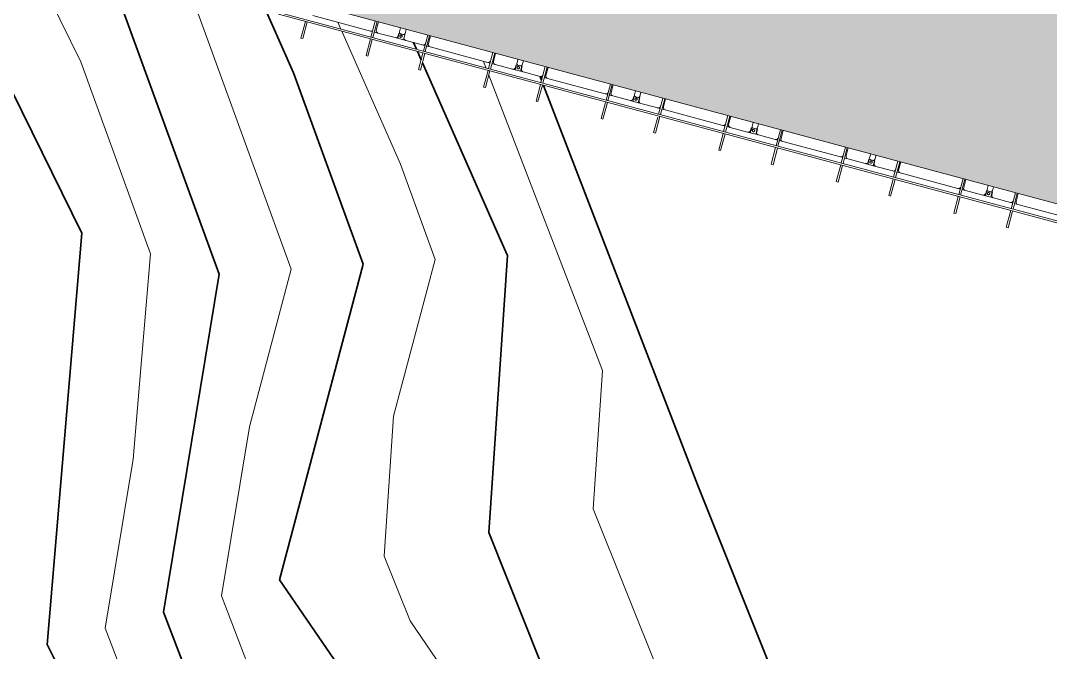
# Model space of a CAD drawing. Header units: millimetres. Extents: x -861324 to 439029, y -308065 to 694685.
# Drawn here: x -162826 to -141587, y 199208 to 212234 of the extents above; entities that cross this region are included whole.
import ezdxf

# ---------------------------------------------------------------- set-up
doc = ezdxf.new("R2010")
doc.units = ezdxf.units.MM
for name, color, linetype, lineweight in [('A-DETL-GENF', 92, 'Continuous', 9), ('A-DETL-MBND', 5, 'Continuous', 9), ('A-DETL-THIN', 151, 'Continuous', 9), ('A-GENM', 13, 'Continuous', 9), ('C-TOPO-MAJR', 7, 'Continuous', 35), ('C-TOPO-MINR', 7, 'Continuous', 9), ('S-BEAM', 12, 'Continuous', 9)]:
    doc.layers.add(name, color=color, linetype=linetype, lineweight=lineweight)

# ---------------------------------------------------------------- blocks, each defined once
blk = doc.blocks.new('Dầm C52 - Dầm C52-24593-BỐ TRÍ BÈ PIN HỒ BẢN MÒNG')
at = {"layer": 'S-BEAM', "color": 7}
for p, q in [((-48593, -20), (-48593, 20)), ((-48593, 20), (-48238, 20)), ((-48238, -20), (-48593, -20))]:
    blk.add_line(p, q, dxfattribs=at)
blk = doc.blocks.new('Dầm C52 - Dầm C52-V27-BỐ TRÍ BÈ PIN HỒ BẢN MÒNG')
at = {"layer": 'S-BEAM', "color": 7}
for p, q in [((-48593, -20), (-48593, 20)), ((-48593, 20), (-48238, 20)), ((-48198, 20), (-47857, 20)), ((-48238, -20), (-48593, -20)), ((-47857, -20), (-48198, -20))]:
    blk.add_line(p, q, dxfattribs=at)
blk = doc.blocks.new('Dầm C52 - Dầm C52-V28-BỐ TRÍ BÈ PIN HỒ BẢN MÒNG')
at = {"layer": 'S-BEAM', "color": 7}
for p, q in [((-48593, -20), (-48593, 20)), ((-48593, 20), (-48250, 20)), ((-48198, 20), (-47857, 20)), ((-48239, -20), (-48593, -20)), ((-47857, -20), (-48198, -20))]:
    blk.add_line(p, q, dxfattribs=at)
blk = doc.blocks.new('Dầm C52 - Dầm C52-V29-BỐ TRÍ BÈ PIN HỒ BẢN MÒNG')
at = {"layer": 'S-BEAM', "color": 7}
for p, q in [((-48593, -20), (-48593, 20)), ((-48593, 20), (-48263, 20)), ((-48198, 20), (-47857, 20)), ((-48238, -20), (-48593, -20)), ((-47857, -20), (-48198, -20))]:
    blk.add_line(p, q, dxfattribs=at)
blk = doc.blocks.new('Dai phao do pin - DẢI PHAO ĐỠ PIN-23300-BỐ TRÍ BÈ PIN HỒ BẢN MÒNG')
at = {"layer": 'A-DETL-MBND', "color": 254}
for p, q in [((3230, 0), (3230, -173)), ((-1312, 0), (-1312, -88)), ((-1312, -223), (-1312, -115)), ((-1312, -115), (-1312, -223)), ((-1282, -118), (-1190, -118)), ((-1190, -118), (-1282, -118)), ((-1282, -118), (-1190, -118)), ((-1190, -118), (-1282, -118)), ((-1190, -118), (-1190, -173)), ((-1190, -173), (-1190, -118)), ((-1190, -118), (-1190, -173)), ((-1190, -173), (-1190, -118)), ((-670, 0), (-670, -173)), ((720, 0), (720, -173)), ((1190, -173), (1190, -118)), ((1190, -118), (1282, -118)), ((1282, -118), (1190, -118)), ((1190, -118), (1190, -173)), ((1190, -173), (1190, -118)), ((1190, -118), (1190, -173)), ((1190, -118), (1282, -118)), ((1282, -118), (1190, -118)), ((1198, 0), (1198, -88)), ((1198, -223), (1198, -116)), ((1198, -116), (1198, -223)), ((1228, -118), (1320, -118)), ((1320, -118), (1228, -118)), ((1228, -118), (1320, -118)), ((1320, -118), (1228, -118)), ((1312, -88), (1312, 0)), ((1312, -116), (1312, -223)), ((1312, -223), (1312, -116)), ((1320, -118), (1320, -173)), ((1320, -173), (1320, -118)), ((1320, -118), (1320, -173)), ((1320, -173), (1320, -118)), ((1840, 0), (1840, -173)), ((3700, -173), (3700, -118)), ((3700, -118), (3792, -118)), ((3792, -118), (3700, -118)), ((3700, -118), (3700, -173)), ((3700, -173), (3700, -118)), ((3700, -118), (3700, -173)), ((3700, -118), (3792, -118)), ((3792, -118), (3700, -118)), ((3708, 0), (3708, -88)), ((3708, -223), (3708, -116)), ((3708, -116), (3708, -223)), ((3738, -118), (3830, -118)), ((3830, -118), (3738, -118)), ((3738, -118), (3830, -118)), ((3830, -118), (3738, -118)), ((3822, -88), (3822, 0)), ((3822, -116), (3822, -223)), ((3822, -223), (3822, -116)), ((3830, -118), (3830, -173)), ((3830, -173), (3830, -118)), ((3830, -118), (3830, -173)), ((3830, -173), (3830, -118)), ((4350, 0), (4350, -173)), ((5740, 0), (5740, -173)), ((6210, -173), (6210, -118)), ((6210, -118), (6302, -118)), ((6302, -118), (6210, -118)), ((6210, -118), (6210, -173)), ((6210, -173), (6210, -118)), ((6210, -118), (6210, -173)), ((6210, -118), (6302, -118)), ((6302, -118), (6210, -118)), ((6218, 0), (6218, -88)), ((6218, -223), (6218, -116)), ((6218, -116), (6218, -223)), ((6248, -118), (6340, -118)), ((6340, -118), (6248, -118)), ((6248, -118), (6340, -118)), ((6340, -118), (6248, -118)), ((6332, -88), (6332, 0)), ((6332, -116), (6332, -223)), ((6332, -223), (6332, -116)), ((6340, -118), (6340, -173)), ((6340, -173), (6340, -118)), ((6340, -118), (6340, -173)), ((6340, -173), (6340, -118)), ((6860, 0), (6860, -173)), ((8250, 0), (8250, -173)), ((8720, -173), (8720, -118)), ((8720, -118), (8812, -118)), ((8812, -118), (8720, -118)), ((8720, -118), (8720, -173)), ((8720, -173), (8720, -118)), ((8720, -118), (8720, -173)), ((8720, -118), (8812, -118)), ((8812, -118), (8720, -118)), ((8728, 0), (8728, -88)), ((8728, -223), (8728, -116)), ((8728, -116), (8728, -223)), ((8758, -118), (8850, -118)), ((8850, -118), (8758, -118)), ((8758, -118), (8850, -118)), ((8850, -118), (8758, -118)), ((8842, -88), (8842, 0)), ((8842, -116), (8842, -223)), ((8842, -223), (8842, -116)), ((8850, -118), (8850, -173)), ((8850, -173), (8850, -118)), ((8850, -118), (8850, -173)), ((8850, -173), (8850, -118)), ((9370, 0), (9370, -173)), ((10760, 0), (10760, -173)), ((11230, -173), (11230, -118)), ((11230, -118), (11322, -118)), ((11322, -118), (11230, -118)), ((11230, -118), (11230, -173)), ((11230, -173), (11230, -118)), ((11230, -118), (11230, -173)), ((11230, -118), (11322, -118)), ((11322, -118), (11230, -118)), ((11238, 0), (11238, -88)), ((11238, -223), (11238, -116)), ((11238, -116), (11238, -223)), ((11268, -118), (11360, -118)), ((11360, -118), (11268, -118)), ((11268, -118), (11360, -118)), ((11360, -118), (11268, -118)), ((11352, -88), (11352, 0)), ((11352, -116), (11352, -223)), ((11352, -223), (11352, -116)), ((11360, -118), (11360, -173)), ((11360, -173), (11360, -118)), ((11360, -118), (11360, -173)), ((11360, -173), (11360, -118)), ((11880, 0), (11880, -173)), ((-1140, -223), (-1312, -223)), ((-1312, -223), (-1140, -223)), ((-1140, -223), (-780, -223)), ((-730, -223), (-780, -223)), ((-730, -223), (-780, -223)), ((-620, -223), (-690, -223)), ((-620, -223), (-690, -223)), ((-620, -223), (610, -223)), ((660, -223), (610, -223)), ((660, -223), (610, -223)), ((770, -223), (700, -223)), ((770, -223), (700, -223)), ((770, -223), (1140, -223)), ((1312, -223), (1140, -223)), ((1140, -223), (1312, -223)), ((1348, -223), (1198, -223)), ((1198, -223), (1348, -223)), ((1370, -223), (1730, -223)), ((1780, -223), (1730, -223)), ((1780, -223), (1730, -223)), ((1890, -223), (1820, -223)), ((1890, -223), (1820, -223)), ((1890, -223), (3120, -223)), ((3170, -223), (3120, -223)), ((3170, -223), (3120, -223)), ((3280, -223), (3210, -223)), ((3280, -223), (3210, -223)), ((3280, -223), (3650, -223)), ((3822, -223), (3650, -223)), ((3650, -223), (3822, -223)), ((3880, -223), (3708, -223)), ((3708, -223), (3880, -223)), ((3880, -223), (4240, -223)), ((4290, -223), (4241, -223)), ((4290, -223), (4241, -223)), ((4400, -223), (4330, -223)), ((4400, -223), (4330, -223)), ((4400, -223), (5630, -223)), ((5680, -223), (5630, -223)), ((5680, -223), (5630, -223)), ((5790, -223), (5720, -223)), ((5790, -223), (5720, -223)), ((5790, -223), (6160, -223)), ((6332, -223), (6160, -223)), ((6160, -223), (6332, -223)), ((6390, -223), (6218, -223)), ((6218, -223), (6390, -223)), ((6390, -223), (6750, -223)), ((6800, -223), (6750, -223)), ((6800, -223), (6750, -223)), ((6910, -223), (6840, -223)), ((6910, -223), (6840, -223)), ((6910, -223), (8140, -223)), ((8190, -223), (8140, -223)), ((8190, -223), (8140, -223)), ((8300, -223), (8230, -223)), ((8300, -223), (8230, -223)), ((8300, -223), (8670, -223)), ((8842, -223), (8670, -223)), ((8670, -223), (8842, -223)), ((8900, -223), (8728, -223)), ((8728, -223), (8900, -223)), ((8900, -223), (9260, -223)), ((9310, -223), (9260, -223)), ((9310, -223), (9260, -223)), ((9420, -223), (9350, -223)), ((9420, -223), (9350, -223)), ((9420, -223), (10650, -223)), ((10700, -223), (10650, -223)), ((10700, -223), (10650, -223)), ((10810, -223), (10740, -223)), ((10810, -223), (10740, -223)), ((10810, -223), (11180, -223)), ((11352, -223), (11180, -223)), ((11180, -223), (11352, -223)), ((11410, -223), (11238, -223)), ((11238, -223), (11410, -223)), ((11410, -223), (11770, -223)), ((11820, -223), (11770, -223)), ((11820, -223), (11770, -223)), ((11930, -223), (11860, -223)), ((11930, -223), (11860, -223)), ((11930, -223), (13160, -223))]:
    blk.add_line(p, q, dxfattribs=at)
for centre, radius, start, end in [((-1282, -88), 30, 180, 270), ((-1282, -88), 30, 240, 270), ((-1282, -88), 30, 240, 270), ((-1282, -88), 30, 240, 270), ((-1259, -162), 25, 0, 180), ((-1259, -162), 25, 0, 180), ((-1259, -162), 25, 180, 0), ((-1259, -162), 25, 180, 0), ((-1140, -173), 50, 180, 270), ((-1140, -173), 50, 180, 255), ((-1140, -173), 50, 180, 255), ((-1140, -173), 50, 180, 255), ((-780, -173), 50, 270, 360), ((-620, -173), 50, 180, 270), ((-620, -173), 50, 180, 210), ((610, -173), 50, 270, 360), ((770, -173), 50, 180, 270), ((770, -173), 50, 180, 210), ((1140, -173), 50, 270, 360), ((1140, -173), 50, 270, 0), ((1140, -173), 50, 270, 360), ((1140, -173), 50, 270, 0), ((1228, -88), 30, 180, 270), ((1228, -88), 30, 240, 270), ((1228, -88), 30, 240, 270), ((1228, -88), 30, 240, 270), ((1249, -162), 25, 0, 180), ((1249, -162), 25, 360, 180), ((1249, -162), 25, 180, 0), ((1249, -162), 25, 180, 360), ((1251, -162), 25, 0, 180), ((1251, -162), 25, 0, 180), ((1251, -162), 25, 180, 0), ((1251, -162), 25, 180, 0), ((1282, -88), 30, 270, 360), ((1370, -173), 50, 180, 270), ((1370, -173), 50, 180, 255), ((1370, -173), 50, 180, 255), ((1370, -173), 50, 180, 255), ((1730, -173), 50, 270, 360), ((1890, -173), 50, 180, 270), ((1890, -173), 50, 180, 210), ((3120, -173), 50, 270, 360), ((3280, -173), 50, 180, 270), ((3280, -173), 50, 180, 210), ((3650, -173), 50, 270, 360), ((3650, -173), 50, 270, 0), ((3650, -173), 50, 270, 360), ((3650, -173), 50, 270, 0), ((3738, -88), 30, 180, 270), ((3738, -88), 30, 240, 270), ((3738, -88), 30, 240, 270), ((3738, -88), 30, 240, 270), ((3759, -162), 25, 0, 180), ((3759, -162), 25, 360, 180), ((3759, -162), 25, 180, 0), ((3759, -162), 25, 180, 360), ((3761, -162), 25, 0, 180), ((3761, -162), 25, 0, 180), ((3761, -162), 25, 180, 0), ((3761, -162), 25, 180, 360), ((3792, -88), 30, 270, 360), ((3880, -173), 50, 180, 270), ((3880, -173), 50, 180, 255), ((3880, -173), 50, 180, 255), ((3880, -173), 50, 180, 255), ((4240, -173), 50, 270, 360), ((4400, -173), 50, 180, 270), ((4400, -173), 50, 180, 210), ((5630, -173), 50, 270, 360), ((5790, -173), 50, 180, 270), ((5790, -173), 50, 180, 210), ((6160, -173), 50, 270, 360), ((6160, -173), 50, 270, 0), ((6160, -173), 50, 270, 360), ((6160, -173), 50, 270, 0), ((6248, -88), 30, 180, 270), ((6248, -88), 30, 240, 270), ((6248, -88), 30, 240, 270), ((6248, -88), 30, 240, 270), ((6269, -162), 25, 0, 180), ((6269, -162), 25, 360, 180), ((6269, -162), 25, 180, 0), ((6269, -162), 25, 180, 360), ((6271, -162), 25, 0, 180), ((6271, -162), 25, 0, 180), ((6271, -162), 25, 180, 0), ((6271, -162), 25, 180, 0), ((6302, -88), 30, 270, 360), ((6390, -173), 50, 180, 270), ((6390, -173), 50, 180, 255), ((6390, -173), 50, 180, 255), ((6390, -173), 50, 180, 255), ((6750, -173), 50, 270, 360), ((6910, -173), 50, 180, 270), ((6910, -173), 50, 180, 210), ((8140, -173), 50, 270, 360), ((8300, -173), 50, 180, 270), ((8300, -173), 50, 180, 210), ((8670, -173), 50, 270, 360), ((8670, -173), 50, 270, 0), ((8670, -173), 50, 270, 360), ((8670, -173), 50, 270, 0), ((8758, -88), 30, 180, 270), ((8758, -88), 30, 240, 270), ((8758, -88), 30, 240, 270), ((8758, -88), 30, 240, 270), ((8779, -162), 25, 0, 180), ((8779, -162), 25, 360, 180), ((8779, -162), 25, 180, 0), ((8779, -162), 25, 180, 360), ((8781, -162), 25, 0, 180), ((8781, -162), 25, 0, 180), ((8781, -162), 25, 180, 0), ((8781, -162), 25, 180, 0), ((8812, -88), 30, 270, 360), ((8900, -173), 50, 180, 270), ((8900, -173), 50, 180, 255), ((8900, -173), 50, 180, 255), ((8900, -173), 50, 180, 255), ((9260, -173), 50, 270, 360), ((9420, -173), 50, 180, 270), ((9420, -173), 50, 180, 210), ((10650, -173), 50, 270, 360), ((10810, -173), 50, 180, 270), ((10810, -173), 50, 180, 210), ((11180, -173), 50, 270, 360), ((11180, -173), 50, 270, 0), ((11180, -173), 50, 270, 360), ((11180, -173), 50, 270, 0), ((11268, -88), 30, 180, 270), ((11268, -88), 30, 240, 270), ((11268, -88), 30, 240, 270), ((11268, -88), 30, 240, 270), ((11289, -162), 25, 0, 180), ((11289, -162), 25, 360, 180), ((11289, -162), 25, 180, 0), ((11289, -162), 25, 180, 360), ((11291, -162), 25, 0, 180), ((11291, -162), 25, 0, 180), ((11291, -162), 25, 180, 0), ((11291, -162), 25, 180, 0), ((11322, -88), 30, 270, 360), ((11410, -173), 50, 180, 270), ((11410, -173), 50, 180, 255), ((11410, -173), 50, 180, 255), ((11410, -173), 50, 180, 255), ((11770, -173), 50, 270, 360), ((11930, -173), 50, 180, 270), ((11930, -173), 50, 180, 210), ((-780, -173), 50, 270, 300), ((610, -173), 50, 270, 300), ((1730, -173), 50, 270, 300), ((3120, -173), 50, 270, 300), ((4240, -173), 50, 270.2806, 300), ((5630, -173), 50, 270, 300), ((6750, -173), 50, 270, 300), ((8140, -173), 50, 270, 300), ((9260, -173), 50, 270, 300), ((10650, -173), 50, 270, 300), ((11770, -173), 50, 270, 300)]:
    blk.add_arc(centre, radius, start, end, dxfattribs=at)
blk = doc.blocks.new('Dải phao đi lại kèm đỡ invester - DẢI PHAO ĐI LẠI-23457-BỐ TRÍ BÈ PIN HỒ BẢN MÒNG')
at = {"layer": 'A-DETL-MBND', "color": 254}
for p, q in [((15588, 1312), (15500, 1312)), ((15615, 1312), (15723, 1312)), ((15723, 1312), (15615, 1312)), ((15618, 1190), (15618, 1282)), ((15618, 1282), (15618, 1190)), ((15618, 1190), (15618, 1282)), ((15618, 1282), (15618, 1190)), ((15723, 1312), (15723, 1140)), ((15723, 1140), (15723, 1312)), ((15673, 1190), (15618, 1190)), ((15618, 1190), (15673, 1190)), ((15673, 1190), (15618, 1190)), ((15618, 1190), (15673, 1190)), ((15723, 770), (15723, 1140)), ((15500, 720), (15673, 720)), ((15723, 770), (15723, 693)), ((15723, 770), (15723, 693)), ((15723, 653), (15723, 610)), ((15723, 653), (15723, 610)), ((15723, -620), (15723, 610))]:
    blk.add_line(p, q, dxfattribs=at)
for centre, radius, start, end in [((15588, 1282), 30, 360, 90), ((15662, 1249), 25, 90, 270), ((15662, 1249), 25, 90, 270), ((15662, 1249), 25, 270, 90), ((15662, 1249), 25, 270, 90), ((15673, 1140), 50, 0, 90), ((15673, 1140), 50, 0, 90), ((15673, 1140), 50, 0, 90), ((15673, 1140), 50, 0, 90), ((15673, 770), 50, 270, 0), ((15673, 770), 50, 270, 300), ((15673, 610), 50, 360, 60), ((15673, 610), 50, 360, 30)]:
    blk.add_arc(centre, radius, start, end, dxfattribs=at)
blk = doc.blocks.new('Dầm C52 - Hộp 40x60-25000-BỐ TRÍ BÈ PIN HỒ BẢN MÒNG')
at = {"layer": 'S-BEAM', "color": 7}
for p, q in [((-56544, 20), (56544, 20)), ((56544, -20), (-56544, -20))]:
    blk.add_line(p, q, dxfattribs=at)
blk = doc.blocks.new('HOBANMONG_BEPIN 2_rvt-1-BỐ TRÍ BÈ PIN HỒ BẢN MÒNG')
at = {"layer": 'A-GENM', "lineweight": 9}
for name, p, rotation in [('Dải phao đi lại kèm đỡ invester - DẢI PHAO ĐI LẠI-23457-BỐ TRÍ BÈ PIN HỒ BẢN MÒNG', (-152130, 227365), 254.9999999999998), ('Dai phao do pin - DẢI PHAO ĐỠ PIN-23300-BỐ TRÍ BÈ PIN HỒ BẢN MÒNG', (-153724, 211746), 344.9999999999998)]:
    blk.add_blockref(name, p, dxfattribs=dict(at, rotation=rotation))
at = {"layer": 'S-BEAM', "lineweight": 9}
for name, p, rotation in [('Dầm C52 - Dầm C52-24593-BỐ TRÍ BÈ PIN HỒ BẢN MÒNG', (-144448, 258805), 74.99999999999777), ('Dầm C52 - Dầm C52-V27-BỐ TRÍ BÈ PIN HỒ BẢN MÒNG', (-143106, 258445), 74.99999999999777), ('Dầm C52 - Dầm C52-V27-BỐ TRÍ BÈ PIN HỒ BẢN MÒNG', (-142024, 258155), 74.99999999999777), ('Dầm C52 - Dầm C52-V27-BỐ TRÍ BÈ PIN HỒ BẢN MÒNG', (-140681, 257796), 74.99999999999777), ('Dầm C52 - Dầm C52-V27-BỐ TRÍ BÈ PIN HỒ BẢN MÒNG', (-139599, 257506), 74.99999999999777), ('Dầm C52 - Dầm C52-V28-BỐ TRÍ BÈ PIN HỒ BẢN MÒNG', (-138257, 257146), 74.99999999999777), ('Dầm C52 - Dầm C52-V29-BỐ TRÍ BÈ PIN HỒ BẢN MÒNG', (-137175, 256856), 74.99999999999777), ('Dầm C52 - Dầm C52-V27-BỐ TRÍ BÈ PIN HỒ BẢN MÒNG', (-135832, 256496), 74.99999999999777), ('Dầm C52 - Dầm C52-V27-BỐ TRÍ BÈ PIN HỒ BẢN MÒNG', (-134750, 256206), 74.99999999999777), ('Dầm C52 - Dầm C52-V27-BỐ TRÍ BÈ PIN HỒ BẢN MÒNG', (-133408, 255847), 74.99999999999777), ('Dầm C52 - Dầm C52-V27-BỐ TRÍ BÈ PIN HỒ BẢN MÒNG', (-132326, 255557), 74.99999999999777), ('Dầm C52 - Dầm C52-V27-BỐ TRÍ BÈ PIN HỒ BẢN MÒNG', (-130983, 255197), 74.99999999999777), ('Dầm C52 - Dầm C52-V27-BỐ TRÍ BÈ PIN HỒ BẢN MÒNG', (-129902, 254907), 74.99999999999777), ('Dầm C52 - Hộp 40x60-25000-BỐ TRÍ BÈ PIN HỒ BẢN MÒNG', (-102886, 197749), 344.9999999999994)]:
    blk.add_blockref(name, p, dxfattribs=dict(at, rotation=rotation))

msp = doc.modelspace()

# ---------------------------------------------------------------- hatches: boundary and pattern name
at = {"layer": 'A-DETL-GENF'}
msp.add_hatch(color=8, dxfattribs=at).paths.add_polyline_path([(-10434, 183721), (-6295, 199164), (27670, 190063), (35952, 220973), (106311, 202120), (109408, 213682), (120971, 210584), (127700, 235698), (-153146, 310950), (-159871, 285852), (-171458, 288956), (-185431, 236806), (-152001, 227848), (-156142, 212394), (-49442, 183803), (-46850, 193478), (-14059, 184692)])

# ---------------------------------------------------------------- linework, layer by layer
at = {"layer": 'A-DETL-THIN'}
msp.add_line((-156142, 212394), (-49442, 183803), dxfattribs=at)
at = {"layer": 'C-TOPO-MAJR'}
for p, q in [((-159453, 216260), (-157196, 211156)), ((-161608, 214916), (-158728, 207005)), ((-154724, 211782), (-154662, 211643)), ((-154642, 211596), (-154566, 211425)), ((-154540, 211367), (-152816, 207469)), ((-157196, 211156), (-155760, 207210)), ((-152109, 211083), (-152080, 211007)), ((-163000, 210772), (-161560, 207851)), ((-152038, 210899), (-148857, 202652)), ((-161560, 207851), (-162277, 199373)), ((-152786, 207391), (-153171, 201680)), ((-152816, 207469), (-152786, 207391)), ((-155760, 207210), (-157486, 200707)), ((-158728, 207005), (-159882, 200040)), ((-148857, 202652), (-146717, 197303)), ((-153171, 201680), (-152101, 199005)), ((-157486, 200707), (-154322, 196089)), ((-159882, 200040), (-158125, 195483)), ((-162277, 199373), (-160754, 196338))]:
    msp.add_line(p, q, dxfattribs=at)
at = {"layer": 'C-TOPO-MINR'}
for p, q in [((-159402, 213036), (-157244, 207107)), ((-162304, 212844), (-161584, 211384)), ((-156283, 212200), (-156222, 212061)), ((-156201, 212014), (-154990, 209276)), ((-161584, 211384), (-160144, 207428)), ((-153280, 211396), (-153228, 211259)), ((-153170, 211110), (-150822, 205022)), ((-154990, 209276), (-154275, 207312)), ((-160144, 207428), (-160503, 203189)), ((-154275, 207312), (-155134, 204077)), ((-157244, 207107), (-158107, 203856)), ((-150822, 205022), (-151014, 202166)), ((-155134, 204077), (-155328, 201194)), ((-158107, 203856), (-158684, 200374)), ((-160503, 203189), (-161079, 199707)), ((-151014, 202166), (-149409, 198154)), ((-155328, 201194), (-154794, 199856)), ((-158684, 200374), (-157805, 198095)), ((-161079, 199707), (-160201, 197428)), ((-154794, 199856), (-152421, 196393))]:
    msp.add_line(p, q, dxfattribs=at)

# ---------------------------------------------------------------- block references
at = {"lineweight": 5}
msp.add_blockref('HOBANMONG_BEPIN 2_rvt-1-BỐ TRÍ BÈ PIN HỒ BẢN MÒNG', (0, 0), dxfattribs=at)

doc.saveas('drawing.dxf')
